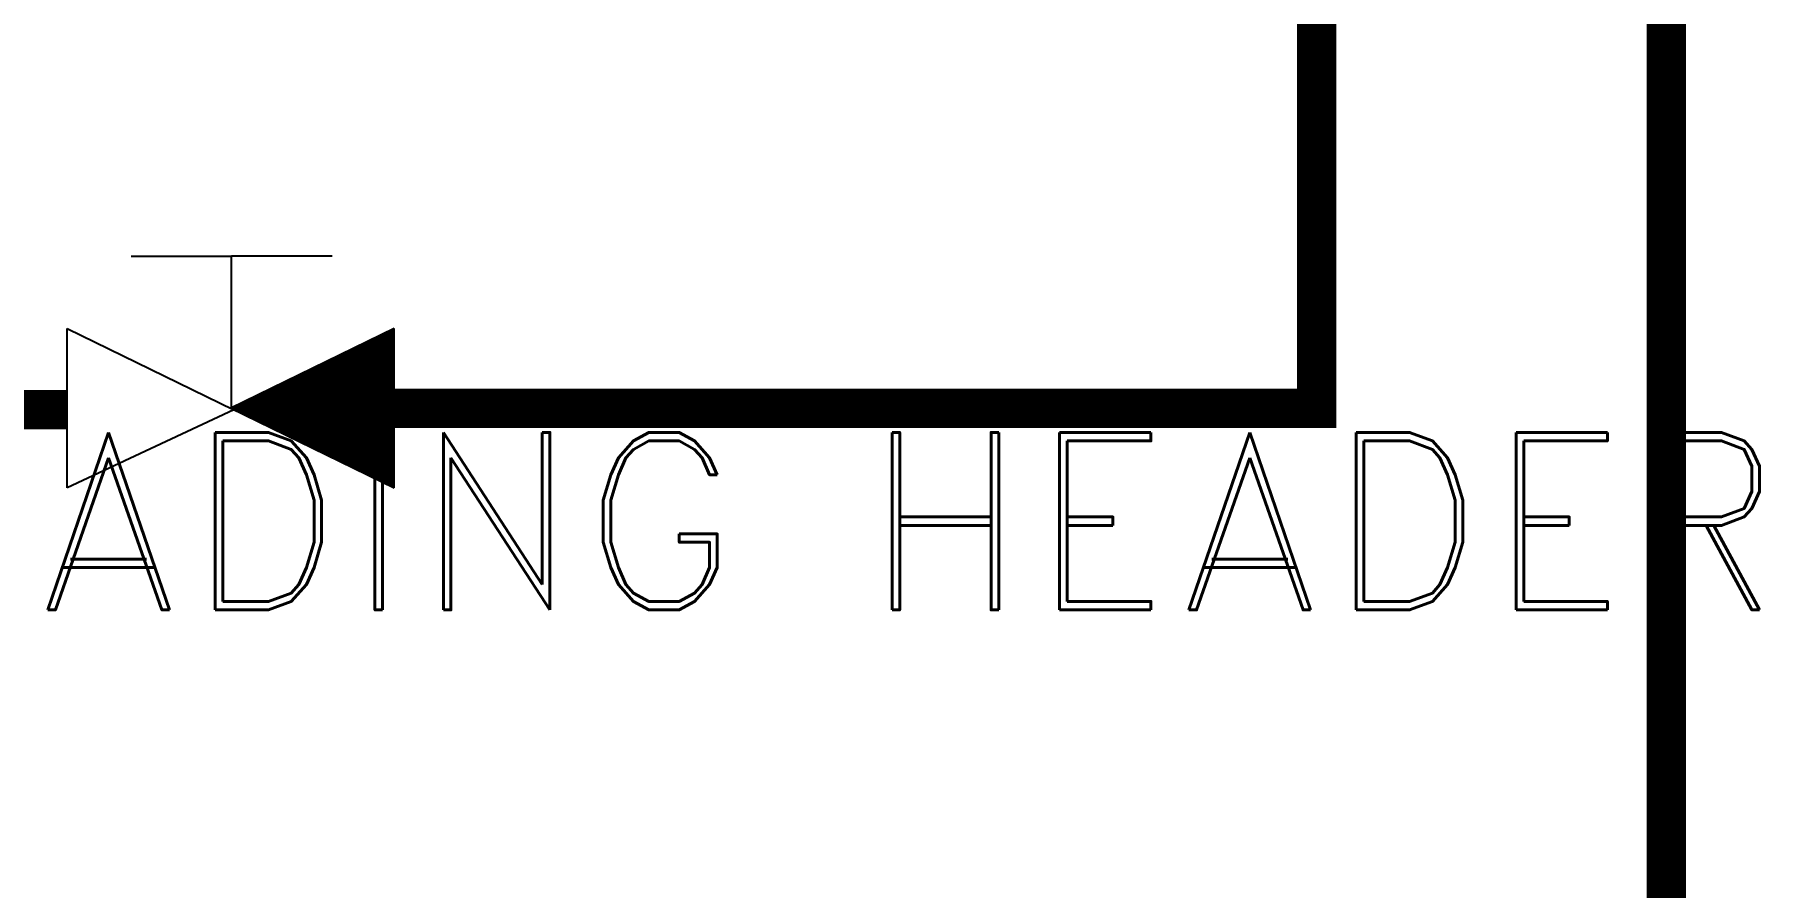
# Model space of a CAD drawing. Extents: x -22909.9 to -22897.8, y -4.7 to 4.1.
# Drawn here: x -22905.617 to -22904.959, y -1.724 to -1.398 of the extents above; entities that cross this region are included whole.
import ezdxf

# ---------------------------------------------------------------- set-up
doc = ezdxf.new("R2010")
doc.units = 0
doc.header["$MEASUREMENT"] = 0
doc.layers.get('0').update_dxf_attribs({"linetype": 'CONTINUOUS'})
for name, color, linetype in [('CALOR', 1, 'CONTINUOUS'), ('COW', 2, 'CONTINUOUS'), ('DESCARGA', 5, 'CONTINUOUS')]:
    doc.layers.add(name, color=color, linetype=linetype)
doc.styles.add('ROMAND', font='romand', dxfattribs={"height": 0.0339})

# ---------------------------------------------------------------- blocks, each defined once
blk = doc.blocks.new('*X16')
at = {"color": 0}
for p, q in [((7.39179, 3.56705), (7.43177, 3.60703)), ((7.39191, 3.56699), (7.43211, 3.6072)), ((7.39203, 3.56693), (7.43246, 3.60737)), ((7.39227, 3.56682), (7.43315, 3.6077)), ((7.3925, 3.5667), (7.43317, 3.60737)), ((7.39262, 3.56664), (7.43317, 3.60719)), ((7.39274, 3.56659), (7.43317, 3.60701)), ((7.38715, 3.56931), (7.41833, 3.60048)), ((7.38727, 3.56925), (7.41867, 3.60065)), ((7.38739, 3.56919), (7.41902, 3.60082)), ((7.38751, 3.56913), (7.41936, 3.60099)), ((7.38763, 3.56908), (7.41971, 3.60116)), ((7.38775, 3.56902), (7.42005, 3.60132)), ((7.38787, 3.56896), (7.4204, 3.60149)), ((7.38799, 3.5689), (7.42074, 3.60166)), ((7.3881, 3.56884), (7.42109, 3.60183)), ((7.38822, 3.56879), (7.42143, 3.60199)), ((7.38834, 3.56873), (7.42178, 3.60216)), ((7.38846, 3.56867), (7.42212, 3.60233)), ((7.38858, 3.56861), (7.42247, 3.6025)), ((7.3887, 3.56855), (7.42281, 3.60267)), ((7.38882, 3.5685), (7.42315, 3.60283)), ((7.38894, 3.56844), (7.4235, 3.603)), ((7.38906, 3.56838), (7.42384, 3.60317)), ((7.38917, 3.56832), (7.42419, 3.60334)), ((7.38929, 3.56826), (7.42453, 3.6035)), ((7.38941, 3.56821), (7.42488, 3.60367)), ((7.38953, 3.56815), (7.42522, 3.60384)), ((7.38965, 3.56809), (7.42557, 3.60401)), ((7.38977, 3.56803), (7.42591, 3.60418)), ((7.38989, 3.56798), (7.42626, 3.60434)), ((7.39001, 3.56792), (7.4266, 3.60451)), ((7.39013, 3.56786), (7.42695, 3.60468)), ((7.39024, 3.5678), (7.42729, 3.60485)), ((7.39036, 3.56774), (7.42763, 3.60502)), ((7.39048, 3.56769), (7.42798, 3.60518)), ((7.3906, 3.56763), (7.42832, 3.60535)), ((7.39072, 3.56757), (7.42867, 3.60552)), ((7.39084, 3.56751), (7.42901, 3.60569)), ((7.39096, 3.56745), (7.42936, 3.60585)), ((7.39108, 3.5674), (7.4297, 3.60602)), ((7.3912, 3.56734), (7.43005, 3.60619)), ((7.39131, 3.56728), (7.43039, 3.60636)), ((7.39143, 3.56722), (7.43074, 3.60653)), ((7.39155, 3.56716), (7.43108, 3.60669)), ((7.39167, 3.56711), (7.43143, 3.60686)), ((7.39286, 3.56653), (7.43317, 3.60684)), ((7.39298, 3.56647), (7.43317, 3.60666)), ((7.3931, 3.56641), (7.43317, 3.60648)), ((7.39322, 3.56635), (7.43317, 3.60631)), ((7.39333, 3.5663), (7.43317, 3.60613)), ((7.39345, 3.56624), (7.43317, 3.60595)), ((7.39357, 3.56618), (7.43317, 3.60578)), ((7.39369, 3.56612), (7.43317, 3.6056)), ((7.39381, 3.56606), (7.43317, 3.60542)), ((7.39393, 3.56601), (7.43317, 3.60525)), ((7.39405, 3.56595), (7.43317, 3.60507)), ((7.39417, 3.56589), (7.43317, 3.60489)), ((7.39429, 3.56583), (7.43317, 3.60472)), ((7.3944, 3.56578), (7.43317, 3.60454)), ((7.39452, 3.56572), (7.43317, 3.60436)), ((7.39464, 3.56566), (7.43317, 3.60419)), ((7.39476, 3.5656), (7.43317, 3.60401)), ((7.39488, 3.56554), (7.43317, 3.60383)), ((7.395, 3.56549), (7.43317, 3.60365)), ((7.39512, 3.56543), (7.43317, 3.60348)), ((7.39524, 3.56537), (7.43317, 3.6033)), ((7.39536, 3.56531), (7.43317, 3.60312)), ((7.39547, 3.56525), (7.43317, 3.60295)), ((7.39559, 3.5652), (7.43317, 3.60277)), ((7.39571, 3.56514), (7.43317, 3.60259)), ((7.39583, 3.56508), (7.43317, 3.60242)), ((7.39595, 3.56502), (7.43317, 3.60224)), ((7.39607, 3.56496), (7.43317, 3.60206)), ((7.39619, 3.56491), (7.43317, 3.60189)), ((7.39631, 3.56485), (7.43317, 3.60171)), ((7.39643, 3.56479), (7.43317, 3.60153)), ((7.39654, 3.56473), (7.43317, 3.60136)), ((7.39666, 3.56468), (7.43317, 3.60118)), ((7.39678, 3.56462), (7.43317, 3.601)), ((7.3969, 3.56456), (7.43317, 3.60083)), ((7.39702, 3.5645), (7.43317, 3.60065)), ((7.39714, 3.56444), (7.43317, 3.60047)), ((7.38252, 3.57156), (7.40489, 3.59394)), ((7.38264, 3.57151), (7.40523, 3.59411)), ((7.38275, 3.57145), (7.40558, 3.59427)), ((7.38287, 3.57139), (7.40592, 3.59444)), ((7.38299, 3.57133), (7.40627, 3.59461)), ((7.38311, 3.57128), (7.40661, 3.59478)), ((7.38323, 3.57122), (7.40696, 3.59495)), ((7.38335, 3.57116), (7.4073, 3.59511)), ((7.38347, 3.5711), (7.40765, 3.59528)), ((7.38359, 3.57104), (7.40799, 3.59545)), ((7.38371, 3.57099), (7.40834, 3.59562)), ((7.38382, 3.57093), (7.40868, 3.59578)), ((7.38394, 3.57087), (7.40903, 3.59595)), ((7.38406, 3.57081), (7.40937, 3.59612)), ((7.38418, 3.57075), (7.40971, 3.59629)), ((7.3843, 3.5707), (7.41006, 3.59646)), ((7.38442, 3.57064), (7.4104, 3.59662)), ((7.38454, 3.57058), (7.41075, 3.59679)), ((7.38466, 3.57052), (7.41109, 3.59696)), ((7.38478, 3.57046), (7.41144, 3.59713)), ((7.38489, 3.57041), (7.41178, 3.59729)), ((7.38501, 3.57035), (7.41213, 3.59746)), ((7.38513, 3.57029), (7.41247, 3.59763)), ((7.38525, 3.57023), (7.41282, 3.5978)), ((7.38537, 3.57018), (7.41316, 3.59797)), ((7.38549, 3.57012), (7.41351, 3.59813)), ((7.38561, 3.57006), (7.41385, 3.5983)), ((7.38573, 3.57), (7.41419, 3.59847)), ((7.38585, 3.56994), (7.41454, 3.59864)), ((7.38596, 3.56989), (7.41488, 3.59881)), ((7.38608, 3.56983), (7.41523, 3.59897)), ((7.3862, 3.56977), (7.41557, 3.59914)), ((7.38632, 3.56971), (7.41592, 3.59931)), ((7.38644, 3.56965), (7.41626, 3.59948)), ((7.38656, 3.5696), (7.41661, 3.59964)), ((7.38668, 3.56954), (7.41695, 3.59981)), ((7.3868, 3.56948), (7.4173, 3.59998)), ((7.38692, 3.56942), (7.41764, 3.60015)), ((7.38703, 3.56936), (7.41799, 3.60032)), ((7.39726, 3.56439), (7.43317, 3.6003)), ((7.39738, 3.56433), (7.43317, 3.60012)), ((7.3975, 3.56427), (7.43317, 3.59994)), ((7.39761, 3.56421), (7.43317, 3.59977)), ((7.39773, 3.56415), (7.43317, 3.59959)), ((7.39785, 3.5641), (7.43317, 3.59941)), ((7.39797, 3.56404), (7.43317, 3.59924)), ((7.39809, 3.56398), (7.43317, 3.59906)), ((7.39821, 3.56392), (7.43317, 3.59888)), ((7.39833, 3.56386), (7.43317, 3.5987)), ((7.39845, 3.56381), (7.43317, 3.59853)), ((7.39857, 3.56375), (7.43317, 3.59835)), ((7.39868, 3.56369), (7.43317, 3.59817)), ((7.3988, 3.56363), (7.43317, 3.598)), ((7.39892, 3.56358), (7.43317, 3.59782)), ((7.39904, 3.56352), (7.43317, 3.59764)), ((7.39916, 3.56346), (7.43317, 3.59747)), ((7.39928, 3.5634), (7.43317, 3.59729)), ((7.3994, 3.56334), (7.43317, 3.59711)), ((7.39952, 3.56329), (7.43317, 3.59694)), ((7.39964, 3.56323), (7.43317, 3.59676)), ((7.39975, 3.56317), (7.43317, 3.59658)), ((7.39987, 3.56311), (7.43317, 3.59641)), ((7.39999, 3.56305), (7.43317, 3.59623)), ((7.40011, 3.563), (7.43317, 3.59605)), ((7.40023, 3.56294), (7.43317, 3.59588)), ((7.40035, 3.56288), (7.43317, 3.5957)), ((7.40047, 3.56282), (7.43317, 3.59552)), ((7.40059, 3.56276), (7.43317, 3.59535)), ((7.40071, 3.56271), (7.43317, 3.59517)), ((7.40082, 3.56265), (7.43317, 3.59499)), ((7.40094, 3.56259), (7.43317, 3.59482)), ((7.40106, 3.56253), (7.43317, 3.59464)), ((7.40118, 3.56248), (7.43317, 3.59446)), ((7.4013, 3.56242), (7.43317, 3.59429)), ((7.40142, 3.56236), (7.43317, 3.59411)), ((7.40154, 3.5623), (7.43317, 3.59393)), ((7.37788, 3.57382), (7.39145, 3.58739)), ((7.378, 3.57377), (7.39179, 3.58756)), ((7.37812, 3.57371), (7.39214, 3.58773)), ((7.37824, 3.57365), (7.39248, 3.5879)), ((7.37836, 3.57359), (7.39283, 3.58806)), ((7.37848, 3.57353), (7.39317, 3.58823)), ((7.37859, 3.57348), (7.39352, 3.5884)), ((7.37871, 3.57342), (7.39386, 3.58857)), ((7.37883, 3.57336), (7.39421, 3.58874)), ((7.37895, 3.5733), (7.39455, 3.5889)), ((7.37907, 3.57324), (7.3949, 3.58907)), ((7.37919, 3.57319), (7.39524, 3.58924)), ((7.37931, 3.57313), (7.39559, 3.58941)), ((7.37943, 3.57307), (7.39593, 3.58957)), ((7.37954, 3.57301), (7.39627, 3.58974)), ((7.37966, 3.57295), (7.39662, 3.58991)), ((7.37978, 3.5729), (7.39696, 3.59008)), ((7.3799, 3.57284), (7.39731, 3.59025)), ((7.38002, 3.57278), (7.39765, 3.59041)), ((7.38014, 3.57272), (7.398, 3.59058)), ((7.38026, 3.57266), (7.39834, 3.59075)), ((7.38038, 3.57261), (7.39869, 3.59092)), ((7.3805, 3.57255), (7.39903, 3.59109)), ((7.38061, 3.57249), (7.39938, 3.59125)), ((7.38073, 3.57243), (7.39972, 3.59142)), ((7.38085, 3.57238), (7.40007, 3.59159)), ((7.38097, 3.57232), (7.40041, 3.59176)), ((7.38109, 3.57226), (7.40075, 3.59192)), ((7.38121, 3.5722), (7.4011, 3.59209)), ((7.38133, 3.57214), (7.40144, 3.59226)), ((7.38145, 3.57209), (7.40179, 3.59243)), ((7.38157, 3.57203), (7.40213, 3.5926)), ((7.38168, 3.57197), (7.40248, 3.59276)), ((7.3818, 3.57191), (7.40282, 3.59293)), ((7.38192, 3.57185), (7.40317, 3.5931)), ((7.38204, 3.5718), (7.40351, 3.59327)), ((7.38216, 3.57174), (7.40386, 3.59343)), ((7.38228, 3.57168), (7.4042, 3.5936)), ((7.3824, 3.57162), (7.40455, 3.59377)), ((7.40166, 3.56224), (7.43317, 3.59376)), ((7.40178, 3.56219), (7.43317, 3.59358)), ((7.40189, 3.56213), (7.43317, 3.5934)), ((7.40201, 3.56207), (7.43317, 3.59322)), ((7.40213, 3.56201), (7.43317, 3.59305)), ((7.40225, 3.56195), (7.43317, 3.59287)), ((7.40237, 3.5619), (7.43317, 3.59269)), ((7.40249, 3.56184), (7.43317, 3.59252)), ((7.40261, 3.56178), (7.43317, 3.59234)), ((7.40273, 3.56172), (7.43317, 3.59216)), ((7.40285, 3.56166), (7.43317, 3.59199)), ((7.40296, 3.56161), (7.43317, 3.59181)), ((7.40308, 3.56155), (7.43317, 3.59163)), ((7.4032, 3.56149), (7.43317, 3.59146)), ((7.40332, 3.56143), (7.43317, 3.59128)), ((7.40344, 3.56137), (7.43317, 3.5911)), ((7.40356, 3.56132), (7.43317, 3.59093)), ((7.40368, 3.56126), (7.43317, 3.59075)), ((7.4038, 3.5612), (7.43317, 3.59057)), ((7.40392, 3.56114), (7.43317, 3.5904)), ((7.40403, 3.56109), (7.43317, 3.59022)), ((7.40415, 3.56103), (7.43317, 3.59004)), ((7.40427, 3.56097), (7.43317, 3.58987)), ((7.40439, 3.56091), (7.43317, 3.58969)), ((7.40451, 3.56085), (7.43317, 3.58951)), ((7.40463, 3.5608), (7.43317, 3.58934)), ((7.40475, 3.56074), (7.43317, 3.58916)), ((7.40487, 3.56068), (7.43317, 3.58898)), ((7.40499, 3.56062), (7.43317, 3.58881)), ((7.4051, 3.56056), (7.43317, 3.58863)), ((7.40522, 3.56051), (7.43317, 3.58845)), ((7.40534, 3.56045), (7.43317, 3.58828)), ((7.40546, 3.56039), (7.43317, 3.5881)), ((7.40558, 3.56033), (7.43317, 3.58792)), ((7.4057, 3.56027), (7.43317, 3.58774)), ((7.40582, 3.56022), (7.43317, 3.58757)), ((7.40594, 3.56016), (7.43317, 3.58739)), ((7.37313, 3.57614), (7.37767, 3.58068)), ((7.37324, 3.57608), (7.37801, 3.58085)), ((7.37336, 3.57602), (7.37836, 3.58101)), ((7.37348, 3.57597), (7.3787, 3.58118)), ((7.3736, 3.57591), (7.37904, 3.58135)), ((7.37372, 3.57585), (7.37939, 3.58152)), ((7.37384, 3.57579), (7.37973, 3.58169)), ((7.37396, 3.57573), (7.38008, 3.58185)), ((7.37408, 3.57568), (7.38042, 3.58202)), ((7.3742, 3.57562), (7.38077, 3.58219)), ((7.37431, 3.57556), (7.38111, 3.58236)), ((7.37443, 3.5755), (7.38146, 3.58253)), ((7.37455, 3.57544), (7.3818, 3.58269)), ((7.37467, 3.57539), (7.38215, 3.58286)), ((7.37479, 3.57533), (7.38249, 3.58303)), ((7.37491, 3.57527), (7.38284, 3.5832)), ((7.37503, 3.57521), (7.38318, 3.58336)), ((7.37515, 3.57515), (7.38352, 3.58353)), ((7.37527, 3.5751), (7.38387, 3.5837)), ((7.37538, 3.57504), (7.38421, 3.58387)), ((7.3755, 3.57498), (7.38456, 3.58404)), ((7.37562, 3.57492), (7.3849, 3.5842)), ((7.37574, 3.57487), (7.38525, 3.58437)), ((7.37586, 3.57481), (7.38559, 3.58454)), ((7.37598, 3.57475), (7.38594, 3.58471)), ((7.3761, 3.57469), (7.38628, 3.58488)), ((7.37622, 3.57463), (7.38663, 3.58504)), ((7.37634, 3.57458), (7.38697, 3.58521)), ((7.37645, 3.57452), (7.38731, 3.58538)), ((7.37657, 3.57446), (7.38766, 3.58555)), ((7.37669, 3.5744), (7.388, 3.58571)), ((7.37681, 3.57434), (7.38835, 3.58588)), ((7.37693, 3.57429), (7.38869, 3.58605)), ((7.37705, 3.57423), (7.38904, 3.58622)), ((7.37717, 3.57417), (7.38938, 3.58639)), ((7.37729, 3.57411), (7.38973, 3.58655)), ((7.37741, 3.57405), (7.39007, 3.58672)), ((7.37752, 3.574), (7.39042, 3.58689)), ((7.37764, 3.57394), (7.39076, 3.58706)), ((7.37776, 3.57388), (7.39111, 3.58722)), ((7.40606, 3.5601), (7.43317, 3.58721)), ((7.40617, 3.56004), (7.43317, 3.58704)), ((7.40629, 3.55999), (7.43317, 3.58686)), ((7.40641, 3.55993), (7.43317, 3.58668)), ((7.40653, 3.55987), (7.43317, 3.58651)), ((7.40665, 3.55981), (7.43317, 3.58633)), ((7.40677, 3.55975), (7.43317, 3.58615)), ((7.40689, 3.5597), (7.43317, 3.58598)), ((7.40701, 3.55964), (7.43317, 3.5858)), ((7.40712, 3.55958), (7.43317, 3.58562)), ((7.40724, 3.55952), (7.43317, 3.58545)), ((7.40736, 3.55946), (7.43317, 3.58527)), ((7.40748, 3.55941), (7.43317, 3.58509)), ((7.4076, 3.55935), (7.43317, 3.58492)), ((7.40772, 3.55929), (7.43317, 3.58474)), ((7.40784, 3.55923), (7.43317, 3.58456)), ((7.40796, 3.55917), (7.43317, 3.58439)), ((7.40808, 3.55912), (7.43317, 3.58421)), ((7.40819, 3.55906), (7.43317, 3.58403)), ((7.40831, 3.559), (7.43317, 3.58386)), ((7.40843, 3.55894), (7.43317, 3.58368)), ((7.40855, 3.55889), (7.43317, 3.5835)), ((7.40867, 3.55883), (7.43317, 3.58333)), ((7.40879, 3.55877), (7.43317, 3.58315)), ((7.40891, 3.55871), (7.43317, 3.58297)), ((7.40903, 3.55865), (7.43317, 3.5828)), ((7.40915, 3.5586), (7.43317, 3.58262)), ((7.40926, 3.55854), (7.43317, 3.58244)), ((7.40938, 3.55848), (7.43317, 3.58226)), ((7.4095, 3.55842), (7.43317, 3.58209)), ((7.40962, 3.55836), (7.43317, 3.58191)), ((7.40974, 3.55831), (7.43317, 3.58173)), ((7.40986, 3.55825), (7.43317, 3.58156)), ((7.40998, 3.55819), (7.43317, 3.58138)), ((7.4101, 3.55813), (7.43317, 3.5812)), ((7.41022, 3.55807), (7.43317, 3.58103)), ((7.41033, 3.55802), (7.43317, 3.58085)), ((7.41045, 3.55796), (7.43317, 3.58067)), ((7.37099, 3.57718), (7.37146, 3.57766)), ((7.3711, 3.57712), (7.37181, 3.57783)), ((7.37122, 3.57707), (7.37215, 3.57799)), ((7.37134, 3.57701), (7.3725, 3.57816)), ((7.37146, 3.57695), (7.37284, 3.57833)), ((7.37158, 3.57689), (7.37319, 3.5785)), ((7.3717, 3.57683), (7.37353, 3.57867)), ((7.37182, 3.57678), (7.37388, 3.57883)), ((7.37194, 3.57672), (7.37422, 3.579)), ((7.37206, 3.57666), (7.37456, 3.57917)), ((7.37217, 3.5766), (7.37491, 3.57934)), ((7.37229, 3.57654), (7.37525, 3.5795)), ((7.37241, 3.57649), (7.3756, 3.57967)), ((7.37253, 3.57643), (7.37594, 3.57984)), ((7.37265, 3.57637), (7.37629, 3.58001)), ((7.37277, 3.57631), (7.37663, 3.58018)), ((7.37289, 3.57625), (7.37698, 3.58034)), ((7.37301, 3.5762), (7.37732, 3.58051)), ((7.41057, 3.5579), (7.43317, 3.5805)), ((7.41069, 3.55784), (7.43317, 3.58032)), ((7.41081, 3.55779), (7.43317, 3.58014)), ((7.41093, 3.55773), (7.43317, 3.57997)), ((7.41105, 3.55767), (7.43317, 3.57979)), ((7.41117, 3.55761), (7.43317, 3.57961)), ((7.41129, 3.55755), (7.43317, 3.57944)), ((7.4114, 3.5575), (7.43317, 3.57926)), ((7.41152, 3.55744), (7.43317, 3.57908)), ((7.41164, 3.55738), (7.43317, 3.57891)), ((7.41176, 3.55732), (7.43317, 3.57873)), ((7.41188, 3.55726), (7.43317, 3.57855)), ((7.412, 3.55721), (7.43317, 3.57838)), ((7.41212, 3.55715), (7.43317, 3.5782)), ((7.41224, 3.55709), (7.43317, 3.57802)), ((7.41236, 3.55703), (7.43317, 3.57785)), ((7.41247, 3.55697), (7.43317, 3.57767)), ((7.41259, 3.55692), (7.43317, 3.57749)), ((7.41271, 3.55686), (7.43317, 3.57731)), ((7.41283, 3.5568), (7.43317, 3.57714)), ((7.41295, 3.55674), (7.43317, 3.57696)), ((7.41307, 3.55669), (7.43317, 3.57678)), ((7.41319, 3.55663), (7.43317, 3.57661)), ((7.41331, 3.55657), (7.43317, 3.57643)), ((7.41343, 3.55651), (7.43317, 3.57625)), ((7.41354, 3.55645), (7.43317, 3.57608)), ((7.41366, 3.5564), (7.43317, 3.5759)), ((7.41378, 3.55634), (7.43317, 3.57572)), ((7.4139, 3.55628), (7.43317, 3.57555)), ((7.41402, 3.55622), (7.43317, 3.57537)), ((7.41414, 3.55616), (7.43317, 3.57519)), ((7.41426, 3.55611), (7.43317, 3.57502)), ((7.41438, 3.55605), (7.43317, 3.57484)), ((7.4145, 3.55599), (7.43317, 3.57466)), ((7.41461, 3.55593), (7.43317, 3.57449)), ((7.41473, 3.55587), (7.43317, 3.57431)), ((7.41485, 3.55582), (7.43317, 3.57413)), ((7.41497, 3.55576), (7.43317, 3.57396)), ((7.41509, 3.5557), (7.43317, 3.57378)), ((7.41521, 3.55564), (7.43317, 3.5736)), ((7.41533, 3.55559), (7.43317, 3.57343)), ((7.41545, 3.55553), (7.43317, 3.57325)), ((7.41557, 3.55547), (7.43317, 3.57307)), ((7.41568, 3.55541), (7.43317, 3.5729)), ((7.4158, 3.55535), (7.43317, 3.57272)), ((7.41592, 3.5553), (7.43317, 3.57254)), ((7.41604, 3.55524), (7.43317, 3.57237)), ((7.41616, 3.55518), (7.43317, 3.57219)), ((7.41628, 3.55512), (7.43317, 3.57201)), ((7.4164, 3.55506), (7.43317, 3.57183)), ((7.41652, 3.55501), (7.43317, 3.57166)), ((7.41664, 3.55495), (7.43317, 3.57148)), ((7.41675, 3.55489), (7.43317, 3.5713)), ((7.41687, 3.55483), (7.43317, 3.57113)), ((7.41699, 3.55477), (7.43317, 3.57095)), ((7.41711, 3.55472), (7.43317, 3.57077)), ((7.41723, 3.55466), (7.43317, 3.5706)), ((7.41735, 3.5546), (7.43317, 3.57042)), ((7.41747, 3.55454), (7.43317, 3.57024)), ((7.41759, 3.55449), (7.43317, 3.57007)), ((7.41771, 3.55443), (7.43317, 3.56989)), ((7.41782, 3.55437), (7.43317, 3.56971)), ((7.41794, 3.55431), (7.43317, 3.56954)), ((7.41806, 3.55425), (7.43317, 3.56936)), ((7.41818, 3.5542), (7.43317, 3.56918)), ((7.4183, 3.55414), (7.43317, 3.56901)), ((7.41842, 3.55408), (7.43317, 3.56883)), ((7.41854, 3.55402), (7.43317, 3.56865)), ((7.41866, 3.55396), (7.43317, 3.56848)), ((7.41878, 3.55391), (7.43317, 3.5683)), ((7.41889, 3.55385), (7.43317, 3.56812)), ((7.41901, 3.55379), (7.43317, 3.56795)), ((7.41913, 3.55373), (7.43317, 3.56777)), ((7.41925, 3.55367), (7.43317, 3.56759)), ((7.41937, 3.55362), (7.43317, 3.56742)), ((7.41949, 3.55356), (7.43317, 3.56724)), ((7.41961, 3.5535), (7.43317, 3.56706)), ((7.41973, 3.55344), (7.43317, 3.56689)), ((7.41985, 3.55339), (7.43317, 3.56671)), ((7.41996, 3.55333), (7.43317, 3.56653)), ((7.42008, 3.55327), (7.43317, 3.56635)), ((7.4202, 3.55321), (7.43317, 3.56618)), ((7.42032, 3.55315), (7.43317, 3.566)), ((7.42044, 3.5531), (7.43317, 3.56582)), ((7.42056, 3.55304), (7.43317, 3.56565)), ((7.42068, 3.55298), (7.43317, 3.56547)), ((7.4208, 3.55292), (7.43317, 3.56529)), ((7.42091, 3.55286), (7.43317, 3.56512)), ((7.42103, 3.55281), (7.43317, 3.56494)), ((7.42115, 3.55275), (7.43317, 3.56476)), ((7.42127, 3.55269), (7.43317, 3.56459)), ((7.42139, 3.55263), (7.43317, 3.56441)), ((7.42151, 3.55257), (7.43317, 3.56423)), ((7.42163, 3.55252), (7.43317, 3.56406)), ((7.42175, 3.55246), (7.43317, 3.56388)), ((7.42187, 3.5524), (7.43317, 3.5637)), ((7.42198, 3.55234), (7.43317, 3.56353)), ((7.4221, 3.55229), (7.43317, 3.56335)), ((7.42222, 3.55223), (7.43317, 3.56317)), ((7.42234, 3.55217), (7.43317, 3.563)), ((7.42246, 3.55211), (7.43317, 3.56282)), ((7.42258, 3.55205), (7.43317, 3.56264)), ((7.4227, 3.552), (7.43317, 3.56247)), ((7.42282, 3.55194), (7.43317, 3.56229)), ((7.42294, 3.55188), (7.43317, 3.56211)), ((7.42305, 3.55182), (7.43317, 3.56194)), ((7.42317, 3.55176), (7.43317, 3.56176)), ((7.42329, 3.55171), (7.43317, 3.56158)), ((7.42341, 3.55165), (7.43317, 3.56141)), ((7.42353, 3.55159), (7.43317, 3.56123)), ((7.42365, 3.55153), (7.43317, 3.56105)), ((7.42377, 3.55147), (7.43317, 3.56087)), ((7.42389, 3.55142), (7.43317, 3.5607)), ((7.42401, 3.55136), (7.43317, 3.56052)), ((7.42412, 3.5513), (7.43317, 3.56034)), ((7.42424, 3.55124), (7.43317, 3.56017)), ((7.42436, 3.55119), (7.43317, 3.55999)), ((7.42448, 3.55113), (7.43317, 3.55981)), ((7.4246, 3.55107), (7.43317, 3.55964)), ((7.42472, 3.55101), (7.43317, 3.55946)), ((7.42484, 3.55095), (7.43317, 3.55928)), ((7.42496, 3.5509), (7.43317, 3.55911)), ((7.42508, 3.55084), (7.43317, 3.55893)), ((7.42519, 3.55078), (7.43317, 3.55875)), ((7.42531, 3.55072), (7.43317, 3.55858)), ((7.42543, 3.55066), (7.43317, 3.5584)), ((7.42555, 3.55061), (7.43317, 3.55822)), ((7.42567, 3.55055), (7.43317, 3.55805)), ((7.42579, 3.55049), (7.43317, 3.55787)), ((7.42591, 3.55043), (7.43317, 3.55769)), ((7.42603, 3.55037), (7.43317, 3.55752)), ((7.42615, 3.55032), (7.43317, 3.55734)), ((7.42626, 3.55026), (7.43317, 3.55716)), ((7.42638, 3.5502), (7.43317, 3.55699)), ((7.4265, 3.55014), (7.43317, 3.55681)), ((7.42662, 3.55008), (7.43317, 3.55663)), ((7.42674, 3.55003), (7.43317, 3.55646)), ((7.42686, 3.54997), (7.43317, 3.55628)), ((7.42698, 3.54991), (7.43317, 3.5561)), ((7.4271, 3.54985), (7.43317, 3.55592)), ((7.42722, 3.5498), (7.43317, 3.55575)), ((7.42733, 3.54974), (7.43317, 3.55557)), ((7.42745, 3.54968), (7.43317, 3.55539)), ((7.42757, 3.54962), (7.43317, 3.55522)), ((7.42769, 3.54956), (7.43317, 3.55504)), ((7.42781, 3.54951), (7.43317, 3.55486)), ((7.42793, 3.54945), (7.43317, 3.55469)), ((7.42805, 3.54939), (7.43317, 3.55451)), ((7.42817, 3.54933), (7.43317, 3.55433)), ((7.42829, 3.54927), (7.43317, 3.55416)), ((7.4284, 3.54922), (7.43317, 3.55398)), ((7.42852, 3.54916), (7.43317, 3.5538)), ((7.42864, 3.5491), (7.43317, 3.55363)), ((7.42876, 3.54904), (7.43317, 3.55345)), ((7.42888, 3.54898), (7.43317, 3.55327)), ((7.429, 3.54893), (7.43317, 3.5531)), ((7.42912, 3.54887), (7.43317, 3.55292)), ((7.42924, 3.54881), (7.43317, 3.55274)), ((7.42936, 3.54875), (7.43317, 3.55257)), ((7.42947, 3.5487), (7.43317, 3.55239)), ((7.42959, 3.54864), (7.43317, 3.55221)), ((7.42971, 3.54858), (7.43317, 3.55204)), ((7.42983, 3.54852), (7.43317, 3.55186)), ((7.42995, 3.54846), (7.43317, 3.55168)), ((7.43007, 3.54841), (7.43317, 3.55151)), ((7.43019, 3.54835), (7.43317, 3.55133)), ((7.43031, 3.54829), (7.43317, 3.55115)), ((7.43043, 3.54823), (7.43317, 3.55098)), ((7.43054, 3.54817), (7.43317, 3.5508)), ((7.43066, 3.54812), (7.43317, 3.55062)), ((7.43078, 3.54806), (7.43317, 3.55044)), ((7.4309, 3.548), (7.43317, 3.55027)), ((7.43102, 3.54794), (7.43317, 3.55009)), ((7.43114, 3.54788), (7.43317, 3.54991)), ((7.43126, 3.54783), (7.43317, 3.54974)), ((7.43138, 3.54777), (7.43317, 3.54956)), ((7.4315, 3.54771), (7.43317, 3.54938)), ((7.43161, 3.54765), (7.43317, 3.54921)), ((7.43173, 3.5476), (7.43317, 3.54903)), ((7.43185, 3.54754), (7.43317, 3.54885)), ((7.43197, 3.54748), (7.43317, 3.54868)), ((7.43209, 3.54742), (7.43317, 3.5485)), ((7.43221, 3.54736), (7.43317, 3.54832)), ((7.43233, 3.54731), (7.43317, 3.54815)), ((7.43245, 3.54725), (7.43317, 3.54797)), ((7.43257, 3.54719), (7.43317, 3.54779)), ((7.43268, 3.54713), (7.43317, 3.54762)), ((7.4328, 3.54707), (7.43317, 3.54744)), ((7.43292, 3.54702), (7.43317, 3.54726))]:
    blk.add_line(p, q, dxfattribs=at)

msp = doc.modelspace()

# ---------------------------------------------------------------- linework, layer by layer
at = {"layer": 'CALOR'}
for p, q in [((-22905.58021, -1.48302), (-22905.54185, -1.48302)), ((-22905.50348, -1.48302), (-22905.54185, -1.48302)), ((-22905.54185, -1.54123), (-22905.54185, -1.48302)), ((-22905.60461, -1.51066), (-22905.54095, -1.54166)), ((-22905.60461, -1.57147), (-22905.60461, -1.51066)), ((-22905.47974, -1.51066), (-22905.54217, -1.54107)), ((-22905.47974, -1.57147), (-22905.47974, -1.51066)), ((-22905.54095, -1.54166), (-22905.60461, -1.57147)), ((-22905.54217, -1.54107), (-22905.47974, -1.57147))]:
    msp.add_line(p, q, dxfattribs=at)
at = {"layer": 'CALOR', "const_width": 0.015}
for points in [[(-22905.47974, -1.54107), (-22905.12785, -1.54107), (-22905.12785, -0.47461)], [(-22905.99154, -0.81142), (-22905.99154, -1.54166), (-22905.60461, -1.54166)]]:
    msp.add_lwpolyline(points, dxfattribs=at)
at = {"layer": 'DESCARGA', "const_width": 0.015}
msp.add_lwpolyline([(-22905.11633, 0.52648), (-22904.99437, 0.52648), (-22904.99437, -2.06419)], dxfattribs=at)

# ---------------------------------------------------------------- block references
at = {"layer": 'CALOR'}
msp.add_blockref('*X16', (-22912.91291, -5.11837), dxfattribs=at)

# ---------------------------------------------------------------- texts
at = {"layer": 'COW', "style": 'ROMAND'}
msp.add_text('FROM OFFLOADING HEADER', height=0.0677344, dxfattribs=at).set_placement((-22906.18965, -1.61805))

doc.saveas('drawing.dxf')
